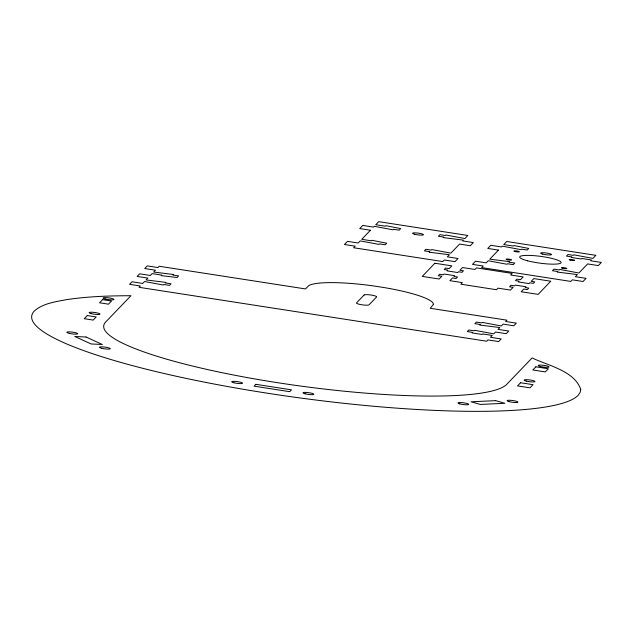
<?xml version="1.0" encoding="UTF-8"?>
<svg xmlns="http://www.w3.org/2000/svg" width="633" height="633" viewBox="0 0 633 633"><rect width="100%" height="100%" fill="white"/><g stroke="black" fill="none" stroke-linecap="round" stroke-linejoin="round"><path stroke-width="0.95" d="M580.746 389.469L580.113 392.484L578.158 395.301A277.048 45.252 7.7 0 1 267.735 393.267A277.048 45.252 7.7 0 1 34.364 310.969C43.131 303.278 55.427 301.822 66.457 299.662C87.781 296.41 109.406 295.785 130.944 295.714L105.679 322.023A204.38 33.383 7.7 0 0 277.84 382.736A204.38 33.383 7.7 0 0 506.843 384.247L532.108 357.93C547.861 365.542 574.558 370.843 580.746 389.469M433.376 304.449L430.234 308.287L506.898 320.171L505.64 321.493L516.338 323.147L513.806 325.781L503.108 324.12L501.344 325.963L482.235 322.395L481.729 322.925L476.38 322.094L474.869 323.669L480.218 324.5L479.711 325.03L499.825 327.546L498.06 329.382L508.758 331.043L506.226 333.678L495.528 332.016L493.764 333.86L474.655 330.291L474.149 330.814L468.8 329.991L467.289 331.565L472.637 332.396L472.131 332.926L482.117 334.469L482.623 333.947L492.245 335.435L490.48 337.278L501.178 338.94L498.654 341.567L487.956 339.913L486.69 341.227L139.015 287.303L140.273 285.989L129.575 284.328L132.028 281.78L142.726 283.434L144.569 281.519L163.322 285.032L163.828 284.502L169.533 285.388L171.045 283.806L165.34 282.927L165.846 282.397L146.088 279.936L147.853 278.093L137.155 276.439L139.687 273.804L150.385 275.466L152.149 273.622L161.779 275.118L161.273 275.64L177.113 277.491L178.625 275.917L172.92 275.031L173.426 274.5L153.669 272.04L155.433 270.204L144.735 268.542L147.26 265.907L157.957 267.569L159.223 266.256L305.423 288.925L308.769 285.649A63.585 10.381 7.7 0 1 371.492 285.649L383.764 287.501A63.585 10.381 7.7 0 1 433.376 304.449M370.44 230.246L361.744 239.321L371.373 240.817L371.88 240.295L386.708 243.199L385.188 244.773L379.484 243.887L378.977 244.417L360.224 240.904L358.191 243.009L347.493 241.347L344.463 244.504L355.16 246.166L353.641 247.74L442.791 261.571L444.303 259.989L455 261.651L458.031 258.493L447.333 256.832L449.359 254.727L429.237 252.211L429.744 251.689L424.395 250.858L425.914 249.275L431.263 250.106L431.769 249.576L450.87 253.145L459.59 244.069L470.287 245.731L473.318 242.574L462.62 240.912L463.38 240.121L443.258 237.604L443.765 237.082L438.416 236.251L439.935 234.669L445.284 235.5L445.79 234.978L464.899 238.546L467.834 235.476L378.692 221.653L375.749 224.715L385.378 226.21L385.877 225.68L400.705 228.592L399.194 230.167L393.489 229.281L392.982 229.811L374.23 226.298L373.47 227.089L362.772 225.427L359.742 228.584L370.44 230.246M498.472 250.098L489.776 259.182L509.533 261.643L509.027 262.165L514.732 263.051L513.221 264.634L507.516 263.747L507.009 264.27L488.257 260.756L486.223 262.861L475.525 261.2L472.487 264.365L483.185 266.018L481.673 267.601L570.824 281.424L572.335 279.849L583.033 281.503L586.063 278.346L575.365 276.684L577.391 274.58L557.269 272.071L557.776 271.541L552.427 270.71L553.946 269.136L559.295 269.959L559.794 269.436L578.902 273.005L587.622 263.929L598.32 265.583L601.35 262.426L590.652 260.764L591.412 259.981L581.782 258.486L581.276 259.008L571.29 257.465L571.797 256.935L566.448 256.104L567.967 254.529L573.316 255.36L573.822 254.83L592.923 258.399L595.867 255.336L506.716 241.505L503.781 244.575L513.403 246.063L513.909 245.541L528.737 248.445L527.226 250.027L521.521 249.141L521.014 249.663L502.262 246.15L501.502 246.941L490.804 245.28L487.774 248.437L498.472 250.098M87.314 315.55L84.284 318.708L93.201 320.092L96.232 316.935L87.314 315.55M102.601 299.631L99.571 302.788L108.48 304.172L111.511 301.015L102.601 299.631M255.843 384.318L254.07 386.162L289.732 391.685L291.496 389.849L255.843 384.318M364.117 295.01L356.537 302.898A6.362 1.037 7.7 0 0 361.894 304.789A6.362 1.037 7.7 0 0 369.015 304.837L376.595 296.94A6.362 1.037 7.7 0 0 371.239 295.057A6.362 1.037 7.7 0 0 364.117 295.01M434.879 263.241L422.243 276.399L439.183 279.026L441.81 276.289L438.242 275.735L439.658 274.263L443.227 274.817L443.986 274.026L454.684 275.687L453.924 276.479L457.493 277.025L456.077 278.504L452.508 277.95L449.881 280.688L462.359 282.619L460.848 284.201L496.501 289.732L498.021 288.15L510.499 290.088L513.126 287.35L509.565 286.796L510.981 285.325L514.542 285.879L515.302 285.087L525.999 286.749L525.24 287.532L528.808 288.086L527.392 289.566L523.823 289.012L521.196 291.75L538.137 294.377L550.765 281.218L533.833 278.591L531.206 281.329L534.766 281.875L533.358 283.355L529.789 282.801L529.03 283.592L518.332 281.93L519.092 281.139L515.523 280.585L516.939 279.113L520.508 279.667L523.135 276.93L510.649 274.991L512.168 273.416L476.507 267.886L474.995 269.46L462.509 267.53L459.882 270.267L463.451 270.821L462.035 272.293L458.474 271.739L457.714 272.53L447.017 270.869L447.776 270.077L444.208 269.523L445.624 268.052L449.185 268.606L451.812 265.868L434.879 263.241M520.571 382.743L517.541 385.901L530.019 387.839L533.057 384.682L520.571 382.743M535.858 366.824L532.828 369.981L545.306 371.919L548.336 368.762L535.858 366.824M495.655 400.649L471.063 401.789L480.273 404.432L504.865 403.292L495.655 400.649M86.041 337.009L74.805 336.487L91.112 343.964L102.356 344.494L86.041 337.009M542.75 254.126A5.452 0.886 7.7 0 0 551.43 254.688A5.452 0.886 7.7 0 0 544.063 252.757A5.452 0.886 7.7 0 0 542.75 254.126M527.629 260.804A20.889 3.41 7.7 0 0 560.901 262.956A20.889 3.41 7.7 0 0 532.662 255.566A20.889 3.41 7.7 0 0 527.629 260.804M540.281 366.483A5.452 0.886 7.7 0 0 548.961 367.045A5.452 0.886 7.7 0 0 541.595 365.114A5.452 0.886 7.7 0 0 540.281 366.483M526.26 381.09A5.452 0.886 7.7 0 0 534.94 381.644A5.452 0.886 7.7 0 0 527.574 379.721A5.452 0.886 7.7 0 0 526.26 381.09M414.718 234.265A5.452 0.886 7.7 0 0 423.398 234.827A5.452 0.886 7.7 0 0 416.031 232.897A5.452 0.886 7.7 0 0 414.718 234.265M508.869 401.567A5.452 0.886 7.7 0 0 517.818 402.295A5.452 0.886 7.7 0 0 510.981 400.333A5.452 0.886 7.7 0 0 508.869 401.567M459.685 403.846A5.452 0.886 7.7 0 0 468.634 404.574A5.452 0.886 7.7 0 0 461.797 402.612A5.452 0.886 7.7 0 0 459.685 403.846M101.945 348.34A5.452 0.886 7.7 0 0 110.284 348.728A5.452 0.886 7.7 0 0 102.443 346.852A5.452 0.886 7.7 0 0 101.945 348.34M69.313 333.369A5.452 0.886 7.7 0 0 77.661 333.765A5.452 0.886 7.7 0 0 69.82 331.882A5.452 0.886 7.7 0 0 69.313 333.369M105.244 299.013A5.452 0.886 7.7 0 0 113.924 299.575A5.452 0.886 7.7 0 0 106.558 297.645A5.452 0.886 7.7 0 0 105.244 299.013M233.799 382.743A5.452 0.886 7.7 0 0 242.479 383.305A5.452 0.886 7.7 0 0 235.112 381.375A5.452 0.886 7.7 0 0 233.799 382.743M305.114 393.805A5.452 0.886 7.7 0 0 313.794 394.359A5.452 0.886 7.7 0 0 306.427 392.436A5.452 0.886 7.7 0 0 305.114 393.805M507.381 259.752A2.722 0.443 7.7 0 0 511.543 259.941A2.722 0.443 7.7 0 0 507.603 259.008A2.722 0.443 7.7 0 0 507.381 259.752M515.009 251.546A2.722 0.443 7.7 0 0 519.345 251.823A2.722 0.443 7.7 0 0 515.666 250.858A2.722 0.443 7.7 0 0 515.009 251.546M562.452 268.273A2.722 0.443 7.7 0 0 566.788 268.558A2.722 0.443 7.7 0 0 563.101 267.593A2.722 0.443 7.7 0 0 562.452 268.273M570.278 260.116A2.722 0.443 7.7 0 0 574.622 260.4A2.722 0.443 7.7 0 0 570.934 259.435A2.722 0.443 7.7 0 0 570.278 260.116M91.223 313.62A5.452 0.886 7.7 0 0 99.903 314.174A5.452 0.886 7.7 0 0 92.537 312.251A5.452 0.886 7.7 0 0 91.223 313.62"/></g></svg>
